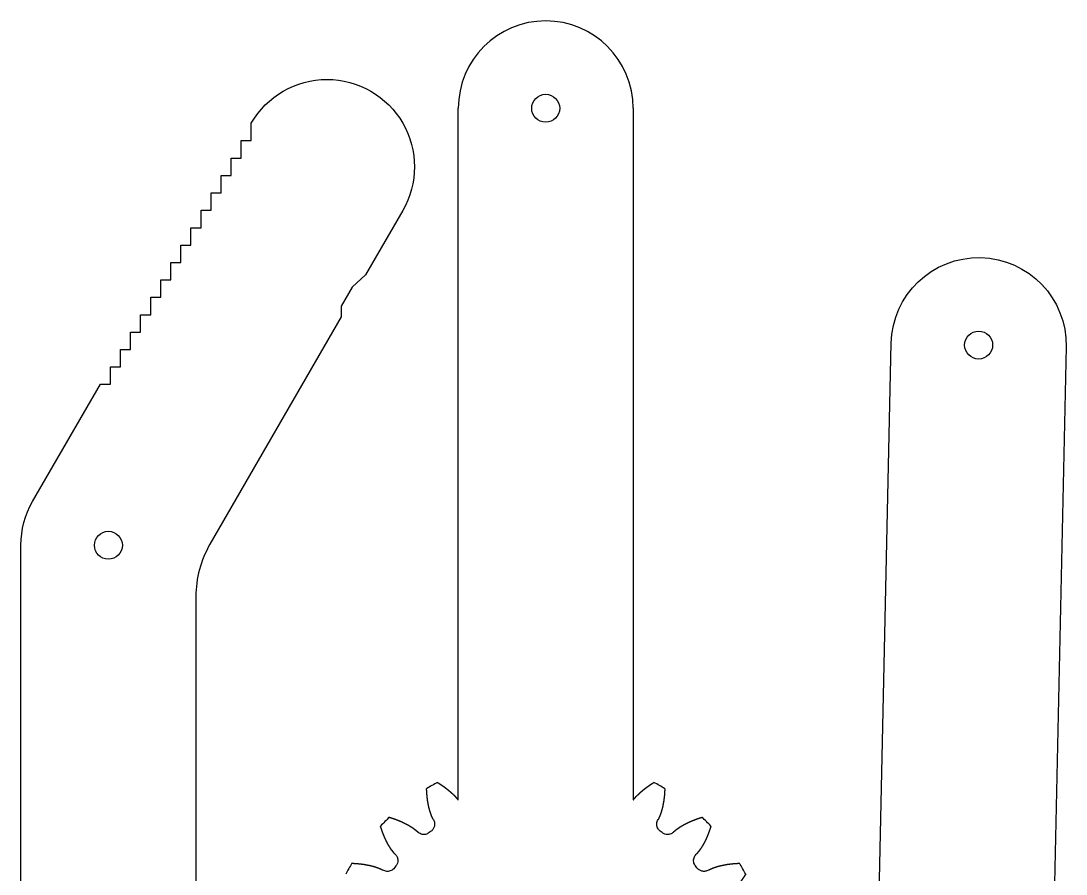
# Model space of a CAD drawing. Header units: millimetres. Extents: x -59 to 192, y -42 to 195.
# Drawn here: x 72.1 to 191.6, y 12.4 to 110 of the extents above; entities that cross this region are included whole.
import ezdxf

# ---------------------------------------------------------------- set-up
doc = ezdxf.new("R2010")
doc.units = ezdxf.units.MM
doc.layers.get('0').update_dxf_attribs({"linetype": 'CONTINUOUS'})

msp = doc.modelspace()

# ---------------------------------------------------------------- linework, layer by layer
for p, q in [((122.12, 20.86), (122.12, 100)), ((142.12, 100), (142.12, 20.86))]:
    msp.add_line(p, q)
msp.add_lwpolyline([(72.12, 0), (72.12, 50, -0.131652), (73.46, 55), (81.2, 68.42), (82.36, 68.42), (82.36, 70.41), (83.51, 70.41), (83.51, 72.4), (84.66, 72.4), (84.66, 74.39), (85.81, 74.39), (85.81, 76.38), (86.96, 76.38), (86.96, 78.37), (88.11, 78.37), (88.11, 80.37), (89.26, 80.37), (89.26, 82.36), (90.41, 82.36), (90.41, 84.35), (91.56, 84.35), (91.56, 86.34), (92.71, 86.34), (92.71, 88.33), (93.86, 88.33), (93.86, 90.33), (95.01, 90.33), (95.01, 92.32), (96.16, 92.32), (96.16, 94.31), (97.31, 94.31), (97.31, 96.3), (98.46, 96.3), (98.46, 98.3, -1), (115.78, 88.3), (111.52, 80.93), (110, 79.54), (108.75, 77.37), (108.75, 76.12), (93.73, 50.11, 0.131652), (92.12, 44.11), (92.12, 0, -1)], format="xyb")
msp.add_lwpolyline([(191.62, 72.7), (189.44, -27.28, -1), (169.45, -26.84), (171.62, 73.13, -1)], format="xyb", close=True)
for centre in [(132.12, 100), (181.62, 72.91), (82.12, 50)]:
    msp.add_circle(centre, 1.6)
for centre, radius, start, end in [((132.12, 100), 10, 0, 180), ((132.12, 0), 26, 118.4232, 121.5768), ((132.12, 0), 26, 58.4232, 61.5768), ((132.12, 0), 26, 133.4232, 136.5768), ((132.12, 0), 26, 43.4232, 46.5768), ((132.12, 0), 21.69, 127.1226, 127.8774), ((132.12, 0), 21.69, 52.1226, 52.8774), ((132.12, 0), 26, 148.4232, 151.5768), ((132.12, 0), 21.69, 142.1226, 142.8774), ((132.12, 0), 21.69, 37.1226, 37.8774), ((132.12, 0), 26, 28.4232, 31.5768)]:
    msp.add_arc(centre, radius, start, end)
for points, degree, knots in [([(119.74, 22.87), (119.75, 22.86), (119.77, 22.85), (119.8, 22.83), (119.84, 22.81), (119.88, 22.78), (119.93, 22.75), (119.98, 22.72), (120.02, 22.69), (120.07, 22.66), (120.11, 22.63), (120.16, 22.6), (120.21, 22.57), (120.25, 22.53), (120.3, 22.5), (120.34, 22.47), (120.39, 22.44), (120.43, 22.41), (120.47, 22.38), (120.52, 22.35), (120.56, 22.31), (120.61, 22.28), (120.65, 22.25), (120.69, 22.22), (120.73, 22.18), (120.78, 22.15), (120.82, 22.12), (120.86, 22.08), (120.9, 22.05), (120.95, 22.02), (120.99, 21.98), (121.03, 21.95), (121.07, 21.91), (121.11, 21.88), (121.15, 21.84), (121.19, 21.81), (121.23, 21.77), (121.27, 21.74), (121.31, 21.7), (121.35, 21.67), (121.39, 21.63), (121.43, 21.6), (121.47, 21.56), (121.5, 21.52), (121.54, 21.49), (121.58, 21.45), (121.62, 21.41), (121.65, 21.38), (121.69, 21.34), (121.73, 21.3), (121.76, 21.27), (121.8, 21.23), (121.83, 21.19), (121.87, 21.15), (121.9, 21.11), (121.94, 21.07), (121.97, 21.03), (122, 21), (122.04, 20.96), (122.07, 20.92), (122.09, 20.89), (122.11, 20.87), (122.12, 20.86), (122.12, 20.86)], 5, [-1, -1, -1, -1, -1, -1, -0.9857143, -0.9714286, -0.9571429, -0.9428571, -0.9285714, -0.9142857, -0.9, -0.8857143, -0.8714286, -0.8571429, -0.8428571, -0.8285714, -0.8142857, -0.8, -0.7857143, -0.7714286, -0.7571429, -0.7428571, -0.7285714, -0.7142857, -0.7, -0.6857143, -0.6714286, -0.6571429, -0.6428571, -0.6285714, -0.6142857, -0.6, -0.5857143, -0.5714286, -0.5571429, -0.5428571, -0.5285714, -0.5142857, -0.5, -0.4857143, -0.4714286, -0.4571429, -0.4428571, -0.4285714, -0.4142857, -0.4, -0.3857143, -0.3714286, -0.3571429, -0.3428571, -0.3285714, -0.3142857, -0.3, -0.2857143, -0.2714286, -0.2571429, -0.2428571, -0.2285714, -0.2142857, -0.2, -0.1857143, -0.1714286, -0.1646718, -0.1646718, -0.1646718, -0.1646718, -0.1646718, -0.1646718]), ([(142.12, 20.86), (142.12, 20.86), (142.13, 20.87), (142.15, 20.89), (142.17, 20.92), (142.2, 20.96), (142.23, 21), (142.27, 21.03), (142.3, 21.07), (142.33, 21.11), (142.37, 21.15), (142.4, 21.19), (142.44, 21.23), (142.47, 21.27), (142.51, 21.3), (142.55, 21.34), (142.58, 21.38), (142.62, 21.41), (142.66, 21.45), (142.7, 21.49), (142.73, 21.52), (142.77, 21.56), (142.81, 21.6), (142.85, 21.63), (142.89, 21.67), (142.93, 21.7), (142.97, 21.74), (143.01, 21.77), (143.05, 21.81), (143.09, 21.84), (143.13, 21.88), (143.17, 21.91), (143.21, 21.95), (143.25, 21.98), (143.29, 22.02), (143.33, 22.05), (143.37, 22.08), (143.42, 22.12), (143.46, 22.15), (143.5, 22.18), (143.55, 22.22), (143.59, 22.25), (143.63, 22.28), (143.68, 22.31), (143.72, 22.35), (143.76, 22.38), (143.81, 22.41), (143.85, 22.44), (143.9, 22.47), (143.94, 22.5), (143.99, 22.53), (144.03, 22.57), (144.08, 22.6), (144.12, 22.63), (144.17, 22.66), (144.21, 22.69), (144.26, 22.72), (144.31, 22.75), (144.35, 22.78), (144.4, 22.81), (144.44, 22.83), (144.47, 22.85), (144.48, 22.86), (144.49, 22.87)], 5, [0.1646718, 0.1646718, 0.1646718, 0.1646718, 0.1646718, 0.1646718, 0.1714286, 0.1857143, 0.2, 0.2142857, 0.2285714, 0.2428571, 0.2571429, 0.2714286, 0.2857143, 0.3, 0.3142857, 0.3285714, 0.3428571, 0.3571429, 0.3714286, 0.3857143, 0.4, 0.4142857, 0.4285714, 0.4428571, 0.4571429, 0.4714286, 0.4857143, 0.5, 0.5142857, 0.5285714, 0.5428571, 0.5571429, 0.5714286, 0.5857143, 0.6, 0.6142857, 0.6285714, 0.6428571, 0.6571429, 0.6714286, 0.6857143, 0.7, 0.7142857, 0.7285714, 0.7428571, 0.7571429, 0.7714286, 0.7857143, 0.8, 0.8142857, 0.8285714, 0.8428571, 0.8571429, 0.8714286, 0.8857143, 0.9, 0.9142857, 0.9285714, 0.9428571, 0.9571429, 0.9714286, 0.9857143, 1, 1, 1, 1, 1, 1]), ([(119.28, 18.61), (119.28, 18.62), (119.27, 18.63), (119.25, 18.66), (119.23, 18.69), (119.21, 18.74), (119.19, 18.78), (119.17, 18.83), (119.15, 18.88), (119.13, 18.92), (119.1, 18.97), (119.08, 19.02), (119.06, 19.06), (119.05, 19.11), (119.03, 19.16), (119.01, 19.21), (118.99, 19.26), (118.98, 19.31), (118.96, 19.35), (118.94, 19.4), (118.93, 19.45), (118.91, 19.5), (118.9, 19.55), (118.88, 19.6), (118.87, 19.65), (118.85, 19.7), (118.84, 19.75), (118.82, 19.8), (118.81, 19.85), (118.8, 19.9), (118.78, 19.95), (118.77, 20.01), (118.76, 20.06), (118.75, 20.11), (118.74, 20.16), (118.73, 20.21), (118.72, 20.26), (118.7, 20.32), (118.69, 20.37), (118.68, 20.42), (118.67, 20.47), (118.67, 20.53), (118.66, 20.58), (118.65, 20.63), (118.64, 20.68), (118.63, 20.74), (118.62, 20.79), (118.61, 20.84), (118.61, 20.9), (118.6, 20.95), (118.59, 21), (118.59, 21.06), (118.58, 21.11), (118.57, 21.16), (118.57, 21.22), (118.56, 21.27), (118.56, 21.33), (118.55, 21.38), (118.55, 21.44), (118.54, 21.49), (118.54, 21.54), (118.53, 21.6), (118.53, 21.65), (118.52, 21.71), (118.52, 21.76), (118.52, 21.82), (118.52, 21.87), (118.51, 21.93), (118.51, 21.98), (118.51, 22.04), (118.51, 22.08), (118.5, 22.12), (118.5, 22.14), (118.5, 22.15)], 5, [0.016049, 0.016049, 0.016049, 0.016049, 0.016049, 0.016049, 0.0285714, 0.0428571, 0.0571429, 0.0714286, 0.0857143, 0.1, 0.1142857, 0.1285714, 0.1428571, 0.1571429, 0.1714286, 0.1857143, 0.2, 0.2142857, 0.2285714, 0.2428571, 0.2571429, 0.2714286, 0.2857143, 0.3, 0.3142857, 0.3285714, 0.3428571, 0.3571429, 0.3714286, 0.3857143, 0.4, 0.4142857, 0.4285714, 0.4428571, 0.4571429, 0.4714286, 0.4857143, 0.5, 0.5142857, 0.5285714, 0.5428571, 0.5571429, 0.5714286, 0.5857143, 0.6, 0.6142857, 0.6285714, 0.6428571, 0.6571429, 0.6714286, 0.6857143, 0.7, 0.7142857, 0.7285714, 0.7428571, 0.7571429, 0.7714286, 0.7857143, 0.8, 0.8142857, 0.8285714, 0.8428571, 0.8571429, 0.8714286, 0.8857143, 0.9, 0.9142857, 0.9285714, 0.9428571, 0.9571429, 0.9714286, 0.9857143, 1, 1, 1, 1, 1, 1]), ([(145.73, 22.15), (145.73, 22.14), (145.73, 22.12), (145.73, 22.08), (145.73, 22.04), (145.73, 21.98), (145.72, 21.93), (145.72, 21.87), (145.72, 21.82), (145.72, 21.76), (145.71, 21.71), (145.71, 21.65), (145.7, 21.6), (145.7, 21.54), (145.7, 21.49), (145.69, 21.44), (145.69, 21.38), (145.68, 21.33), (145.68, 21.27), (145.67, 21.22), (145.66, 21.16), (145.66, 21.11), (145.65, 21.06), (145.64, 21), (145.64, 20.95), (145.63, 20.9), (145.62, 20.84), (145.61, 20.79), (145.61, 20.74), (145.6, 20.68), (145.59, 20.63), (145.58, 20.58), (145.57, 20.53), (145.56, 20.47), (145.55, 20.42), (145.54, 20.37), (145.53, 20.32), (145.52, 20.26), (145.51, 20.21), (145.5, 20.16), (145.49, 20.11), (145.48, 20.06), (145.46, 20.01), (145.45, 19.95), (145.44, 19.9), (145.43, 19.85), (145.41, 19.8), (145.4, 19.75), (145.39, 19.7), (145.37, 19.65), (145.36, 19.6), (145.34, 19.55), (145.33, 19.5), (145.31, 19.45), (145.29, 19.4), (145.28, 19.35), (145.26, 19.31), (145.24, 19.26), (145.23, 19.21), (145.21, 19.16), (145.19, 19.11), (145.17, 19.06), (145.15, 19.02), (145.13, 18.97), (145.11, 18.92), (145.09, 18.88), (145.07, 18.83), (145.05, 18.78), (145.03, 18.74), (145, 18.69), (144.99, 18.66), (144.97, 18.63), (144.96, 18.62), (144.96, 18.61)], 5, [-1, -1, -1, -1, -1, -1, -0.9857143, -0.9714286, -0.9571429, -0.9428571, -0.9285714, -0.9142857, -0.9, -0.8857143, -0.8714286, -0.8571429, -0.8428571, -0.8285714, -0.8142857, -0.8, -0.7857143, -0.7714286, -0.7571429, -0.7428571, -0.7285714, -0.7142857, -0.7, -0.6857143, -0.6714286, -0.6571429, -0.6428571, -0.6285714, -0.6142857, -0.6, -0.5857143, -0.5714286, -0.5571429, -0.5428571, -0.5285714, -0.5142857, -0.5, -0.4857143, -0.4714286, -0.4571429, -0.4428571, -0.4285714, -0.4142857, -0.4, -0.3857143, -0.3714286, -0.3571429, -0.3428571, -0.3285714, -0.3142857, -0.3, -0.2857143, -0.2714286, -0.2571429, -0.2428571, -0.2285714, -0.2142857, -0.2, -0.1857143, -0.1714286, -0.1571429, -0.1428571, -0.1285714, -0.1142857, -0.1, -0.0857143, -0.0714286, -0.0571429, -0.0428571, -0.0285714, -0.016049, -0.016049, -0.016049, -0.016049, -0.016049, -0.016049]), ([(114.25, 18.88), (114.26, 18.88), (114.28, 18.87), (114.31, 18.86), (114.35, 18.85), (114.41, 18.83), (114.46, 18.82), (114.51, 18.8), (114.56, 18.78), (114.62, 18.77), (114.67, 18.75), (114.72, 18.73), (114.77, 18.71), (114.82, 18.7), (114.87, 18.68), (114.93, 18.66), (114.98, 18.64), (115.03, 18.62), (115.08, 18.6), (115.13, 18.58), (115.18, 18.56), (115.23, 18.54), (115.28, 18.52), (115.33, 18.5), (115.38, 18.48), (115.43, 18.46), (115.48, 18.44), (115.53, 18.42), (115.58, 18.4), (115.63, 18.37), (115.68, 18.35), (115.73, 18.33), (115.77, 18.31), (115.82, 18.28), (115.87, 18.26), (115.92, 18.24), (115.97, 18.21), (116.01, 18.19), (116.06, 18.17), (116.11, 18.14), (116.16, 18.12), (116.2, 18.09), (116.25, 18.07), (116.29, 18.04), (116.34, 18.02), (116.39, 17.99), (116.43, 17.97), (116.48, 17.94), (116.52, 17.91), (116.57, 17.89), (116.61, 17.86), (116.66, 17.83), (116.7, 17.81), (116.74, 17.78), (116.79, 17.75), (116.83, 17.72), (116.87, 17.69), (116.92, 17.66), (116.96, 17.63), (117, 17.6), (117.04, 17.57), (117.08, 17.54), (117.12, 17.51), (117.16, 17.48), (117.2, 17.45), (117.24, 17.42), (117.28, 17.38), (117.32, 17.35), (117.36, 17.32), (117.4, 17.29), (117.42, 17.26), (117.45, 17.24), (117.46, 17.22), (117.46, 17.22)], 5, [-1, -1, -1, -1, -1, -1, -0.9857143, -0.9714286, -0.9571429, -0.9428571, -0.9285714, -0.9142857, -0.9, -0.8857143, -0.8714286, -0.8571429, -0.8428571, -0.8285714, -0.8142857, -0.8, -0.7857143, -0.7714286, -0.7571429, -0.7428571, -0.7285714, -0.7142857, -0.7, -0.6857143, -0.6714286, -0.6571429, -0.6428571, -0.6285714, -0.6142857, -0.6, -0.5857143, -0.5714286, -0.5571429, -0.5428571, -0.5285714, -0.5142857, -0.5, -0.4857143, -0.4714286, -0.4571429, -0.4428571, -0.4285714, -0.4142857, -0.4, -0.3857143, -0.3714286, -0.3571429, -0.3428571, -0.3285714, -0.3142857, -0.3, -0.2857143, -0.2714286, -0.2571429, -0.2428571, -0.2285714, -0.2142857, -0.2, -0.1857143, -0.1714286, -0.1571429, -0.1428571, -0.1285714, -0.1142857, -0.1, -0.0857143, -0.0714286, -0.0571429, -0.0428571, -0.0285714, -0.016049, -0.016049, -0.016049, -0.016049, -0.016049, -0.016049]), ([(119.28, 18.61), (119.35, 18.5), (119.39, 18.38), (119.43, 18.12), (119.43, 17.99), (119.37, 17.75), (119.33, 17.64), (119.2, 17.45), (119.12, 17.36), (119.03, 17.29)], 3, [0, 0, 0, 0, 0.0390644, 0.0390644, 0.0781289, 0.0781289, 0.1128768, 0.1128768, 0.1476246, 0.1476246, 0.1476246, 0.1476246]), ([(146.77, 17.22), (146.78, 17.22), (146.79, 17.24), (146.81, 17.26), (146.84, 17.29), (146.88, 17.32), (146.92, 17.35), (146.96, 17.38), (146.99, 17.42), (147.03, 17.45), (147.07, 17.48), (147.11, 17.51), (147.15, 17.54), (147.2, 17.57), (147.24, 17.6), (147.28, 17.63), (147.32, 17.66), (147.36, 17.69), (147.41, 17.72), (147.45, 17.75), (147.49, 17.78), (147.54, 17.81), (147.58, 17.83), (147.63, 17.86), (147.67, 17.89), (147.71, 17.91), (147.76, 17.94), (147.81, 17.97), (147.85, 17.99), (147.9, 18.02), (147.94, 18.04), (147.99, 18.07), (148.04, 18.09), (148.08, 18.12), (148.13, 18.14), (148.18, 18.17), (148.22, 18.19), (148.27, 18.21), (148.32, 18.24), (148.37, 18.26), (148.41, 18.28), (148.46, 18.31), (148.51, 18.33), (148.56, 18.35), (148.61, 18.37), (148.66, 18.4), (148.71, 18.42), (148.76, 18.44), (148.81, 18.46), (148.86, 18.48), (148.91, 18.5), (148.96, 18.52), (149.01, 18.54), (149.06, 18.56), (149.11, 18.58), (149.16, 18.6), (149.21, 18.62), (149.26, 18.64), (149.31, 18.66), (149.36, 18.68), (149.41, 18.7), (149.47, 18.71), (149.52, 18.73), (149.57, 18.75), (149.62, 18.77), (149.67, 18.78), (149.73, 18.8), (149.78, 18.82), (149.83, 18.83), (149.88, 18.85), (149.93, 18.86), (149.96, 18.87), (149.98, 18.88), (149.99, 18.88)], 5, [0.016049, 0.016049, 0.016049, 0.016049, 0.016049, 0.016049, 0.0285714, 0.0428571, 0.0571429, 0.0714286, 0.0857143, 0.1, 0.1142857, 0.1285714, 0.1428571, 0.1571429, 0.1714286, 0.1857143, 0.2, 0.2142857, 0.2285714, 0.2428571, 0.2571429, 0.2714286, 0.2857143, 0.3, 0.3142857, 0.3285714, 0.3428571, 0.3571429, 0.3714286, 0.3857143, 0.4, 0.4142857, 0.4285714, 0.4428571, 0.4571429, 0.4714286, 0.4857143, 0.5, 0.5142857, 0.5285714, 0.5428571, 0.5571429, 0.5714286, 0.5857143, 0.6, 0.6142857, 0.6285714, 0.6428571, 0.6571429, 0.6714286, 0.6857143, 0.7, 0.7142857, 0.7285714, 0.7428571, 0.7571429, 0.7714286, 0.7857143, 0.8, 0.8142857, 0.8285714, 0.8428571, 0.8571429, 0.8714286, 0.8857143, 0.9, 0.9142857, 0.9285714, 0.9428571, 0.9571429, 0.9714286, 0.9857143, 1, 1, 1, 1, 1, 1]), ([(114.9, 14.65), (114.89, 14.66), (114.88, 14.67), (114.86, 14.69), (114.83, 14.72), (114.8, 14.76), (114.77, 14.8), (114.73, 14.84), (114.7, 14.88), (114.67, 14.92), (114.64, 14.96), (114.61, 15), (114.58, 15.04), (114.54, 15.08), (114.51, 15.12), (114.49, 15.16), (114.46, 15.2), (114.43, 15.25), (114.4, 15.29), (114.37, 15.33), (114.34, 15.37), (114.31, 15.42), (114.29, 15.46), (114.26, 15.51), (114.23, 15.55), (114.2, 15.6), (114.18, 15.64), (114.15, 15.69), (114.13, 15.73), (114.1, 15.78), (114.07, 15.82), (114.05, 15.87), (114.02, 15.92), (114, 15.96), (113.98, 16.01), (113.95, 16.06), (113.93, 16.1), (113.9, 16.15), (113.88, 16.2), (113.86, 16.25), (113.83, 16.3), (113.81, 16.34), (113.79, 16.39), (113.77, 16.44), (113.74, 16.49), (113.72, 16.54), (113.7, 16.59), (113.68, 16.64), (113.66, 16.69), (113.64, 16.74), (113.62, 16.79), (113.6, 16.84), (113.58, 16.89), (113.56, 16.94), (113.54, 16.99), (113.52, 17.04), (113.5, 17.09), (113.48, 17.14), (113.46, 17.19), (113.44, 17.24), (113.42, 17.3), (113.41, 17.35), (113.39, 17.4), (113.37, 17.45), (113.35, 17.5), (113.33, 17.56), (113.32, 17.61), (113.3, 17.66), (113.28, 17.71), (113.27, 17.77), (113.25, 17.81), (113.24, 17.84), (113.24, 17.86), (113.23, 17.87)], 5, [0.016049, 0.016049, 0.016049, 0.016049, 0.016049, 0.016049, 0.0285714, 0.0428571, 0.0571429, 0.0714286, 0.0857143, 0.1, 0.1142857, 0.1285714, 0.1428571, 0.1571429, 0.1714286, 0.1857143, 0.2, 0.2142857, 0.2285714, 0.2428571, 0.2571429, 0.2714286, 0.2857143, 0.3, 0.3142857, 0.3285714, 0.3428571, 0.3571429, 0.3714286, 0.3857143, 0.4, 0.4142857, 0.4285714, 0.4428571, 0.4571429, 0.4714286, 0.4857143, 0.5, 0.5142857, 0.5285714, 0.5428571, 0.5571429, 0.5714286, 0.5857143, 0.6, 0.6142857, 0.6285714, 0.6428571, 0.6571429, 0.6714286, 0.6857143, 0.7, 0.7142857, 0.7285714, 0.7428571, 0.7571429, 0.7714286, 0.7857143, 0.8, 0.8142857, 0.8285714, 0.8428571, 0.8571429, 0.8714286, 0.8857143, 0.9, 0.9142857, 0.9285714, 0.9428571, 0.9571429, 0.9714286, 0.9857143, 1, 1, 1, 1, 1, 1]), ([(146.77, 17.22), (146.68, 17.12), (146.58, 17.05), (146.34, 16.94), (146.21, 16.91), (145.96, 16.9), (145.85, 16.92), (145.63, 16.99), (145.52, 17.05), (145.43, 17.12)], 3, [0, 0, 0, 0, 0.0390644, 0.0390644, 0.0781289, 0.0781289, 0.1128768, 0.1128768, 0.1476246, 0.1476246, 0.1476246, 0.1476246]), ([(151, 17.87), (151, 17.86), (150.99, 17.84), (150.98, 17.81), (150.97, 17.77), (150.95, 17.71), (150.94, 17.66), (150.92, 17.61), (150.9, 17.56), (150.89, 17.5), (150.87, 17.45), (150.85, 17.4), (150.83, 17.35), (150.81, 17.3), (150.8, 17.24), (150.78, 17.19), (150.76, 17.14), (150.74, 17.09), (150.72, 17.04), (150.7, 16.99), (150.68, 16.94), (150.66, 16.89), (150.64, 16.84), (150.62, 16.79), (150.6, 16.74), (150.58, 16.69), (150.56, 16.64), (150.54, 16.59), (150.51, 16.54), (150.49, 16.49), (150.47, 16.44), (150.45, 16.39), (150.43, 16.34), (150.4, 16.3), (150.38, 16.25), (150.36, 16.2), (150.33, 16.15), (150.31, 16.1), (150.29, 16.06), (150.26, 16.01), (150.24, 15.96), (150.21, 15.92), (150.19, 15.87), (150.16, 15.82), (150.14, 15.78), (150.11, 15.73), (150.09, 15.69), (150.06, 15.64), (150.03, 15.6), (150.01, 15.55), (149.98, 15.51), (149.95, 15.46), (149.92, 15.42), (149.9, 15.37), (149.87, 15.33), (149.84, 15.29), (149.81, 15.25), (149.78, 15.2), (149.75, 15.16), (149.72, 15.12), (149.69, 15.08), (149.66, 15.04), (149.63, 15), (149.6, 14.96), (149.57, 14.92), (149.53, 14.88), (149.5, 14.84), (149.47, 14.8), (149.44, 14.76), (149.4, 14.72), (149.38, 14.69), (149.36, 14.67), (149.34, 14.66), (149.34, 14.65)], 5, [-1, -1, -1, -1, -1, -1, -0.9857143, -0.9714286, -0.9571429, -0.9428571, -0.9285714, -0.9142857, -0.9, -0.8857143, -0.8714286, -0.8571429, -0.8428571, -0.8285714, -0.8142857, -0.8, -0.7857143, -0.7714286, -0.7571429, -0.7428571, -0.7285714, -0.7142857, -0.7, -0.6857143, -0.6714286, -0.6571429, -0.6428571, -0.6285714, -0.6142857, -0.6, -0.5857143, -0.5714286, -0.5571429, -0.5428571, -0.5285714, -0.5142857, -0.5, -0.4857143, -0.4714286, -0.4571429, -0.4428571, -0.4285714, -0.4142857, -0.4, -0.3857143, -0.3714286, -0.3571429, -0.3428571, -0.3285714, -0.3142857, -0.3, -0.2857143, -0.2714286, -0.2571429, -0.2428571, -0.2285714, -0.2142857, -0.2, -0.1857143, -0.1714286, -0.1571429, -0.1428571, -0.1285714, -0.1142857, -0.1, -0.0857143, -0.0714286, -0.0571429, -0.0428571, -0.0285714, -0.016049, -0.016049, -0.016049, -0.016049, -0.016049, -0.016049]), ([(114.9, 14.65), (115, 14.56), (115.07, 14.46), (115.18, 14.22), (115.21, 14.09), (115.22, 13.84), (115.2, 13.73), (115.13, 13.51), (115.07, 13.41), (115, 13.31)], 3, [0, 0, 0, 0, 0.0390644, 0.0390644, 0.0781289, 0.0781289, 0.1128768, 0.1128768, 0.1476246, 0.1476246, 0.1476246, 0.1476246]), ([(109.97, 13.61), (109.98, 13.61), (110, 13.61), (110.03, 13.61), (110.08, 13.61), (110.13, 13.61), (110.19, 13.61), (110.24, 13.6), (110.3, 13.6), (110.35, 13.6), (110.41, 13.59), (110.46, 13.59), (110.52, 13.59), (110.57, 13.58), (110.63, 13.58), (110.68, 13.57), (110.74, 13.57), (110.79, 13.56), (110.85, 13.56), (110.9, 13.55), (110.95, 13.55), (111.01, 13.54), (111.06, 13.53), (111.12, 13.53), (111.17, 13.52), (111.22, 13.51), (111.28, 13.5), (111.33, 13.5), (111.38, 13.49), (111.43, 13.48), (111.49, 13.47), (111.54, 13.46), (111.59, 13.45), (111.65, 13.44), (111.7, 13.43), (111.75, 13.42), (111.8, 13.41), (111.85, 13.4), (111.91, 13.39), (111.96, 13.38), (112.01, 13.37), (112.06, 13.36), (112.11, 13.35), (112.16, 13.33), (112.21, 13.32), (112.27, 13.31), (112.32, 13.29), (112.37, 13.28), (112.42, 13.27), (112.47, 13.25), (112.52, 13.24), (112.57, 13.22), (112.62, 13.21), (112.67, 13.19), (112.72, 13.18), (112.76, 13.16), (112.81, 13.14), (112.86, 13.13), (112.91, 13.11), (112.96, 13.09), (113.01, 13.07), (113.05, 13.05), (113.1, 13.03), (113.15, 13.01), (113.2, 12.99), (113.24, 12.97), (113.29, 12.95), (113.33, 12.93), (113.38, 12.91), (113.42, 12.89), (113.46, 12.87), (113.48, 12.85), (113.5, 12.84), (113.51, 12.84)], 5, [-1, -1, -1, -1, -1, -1, -0.9857143, -0.9714286, -0.9571429, -0.9428571, -0.9285714, -0.9142857, -0.9, -0.8857143, -0.8714286, -0.8571429, -0.8428571, -0.8285714, -0.8142857, -0.8, -0.7857143, -0.7714286, -0.7571429, -0.7428571, -0.7285714, -0.7142857, -0.7, -0.6857143, -0.6714286, -0.6571429, -0.6428571, -0.6285714, -0.6142857, -0.6, -0.5857143, -0.5714286, -0.5571429, -0.5428571, -0.5285714, -0.5142857, -0.5, -0.4857143, -0.4714286, -0.4571429, -0.4428571, -0.4285714, -0.4142857, -0.4, -0.3857143, -0.3714286, -0.3571429, -0.3428571, -0.3285714, -0.3142857, -0.3, -0.2857143, -0.2714286, -0.2571429, -0.2428571, -0.2285714, -0.2142857, -0.2, -0.1857143, -0.1714286, -0.1571429, -0.1428571, -0.1285714, -0.1142857, -0.1, -0.0857143, -0.0714286, -0.0571429, -0.0428571, -0.0285714, -0.016049, -0.016049, -0.016049, -0.016049, -0.016049, -0.016049]), ([(150.73, 12.84), (150.74, 12.84), (150.75, 12.85), (150.78, 12.87), (150.81, 12.89), (150.86, 12.91), (150.9, 12.93), (150.95, 12.95), (151, 12.97), (151.04, 12.99), (151.09, 13.01), (151.14, 13.03), (151.18, 13.05), (151.23, 13.07), (151.28, 13.09), (151.33, 13.11), (151.37, 13.13), (151.42, 13.14), (151.47, 13.16), (151.52, 13.18), (151.57, 13.19), (151.62, 13.21), (151.67, 13.22), (151.72, 13.24), (151.77, 13.25), (151.82, 13.27), (151.87, 13.28), (151.92, 13.29), (151.97, 13.31), (152.02, 13.32), (152.07, 13.33), (152.12, 13.35), (152.18, 13.36), (152.23, 13.37), (152.28, 13.38), (152.33, 13.39), (152.38, 13.4), (152.43, 13.41), (152.49, 13.42), (152.54, 13.43), (152.59, 13.44), (152.64, 13.45), (152.7, 13.46), (152.75, 13.47), (152.8, 13.48), (152.86, 13.49), (152.91, 13.5), (152.96, 13.5), (153.01, 13.51), (153.07, 13.52), (153.12, 13.53), (153.18, 13.53), (153.23, 13.54), (153.28, 13.55), (153.34, 13.55), (153.39, 13.56), (153.45, 13.56), (153.5, 13.57), (153.55, 13.57), (153.61, 13.58), (153.66, 13.58), (153.72, 13.59), (153.77, 13.59), (153.83, 13.59), (153.88, 13.6), (153.94, 13.6), (153.99, 13.6), (154.05, 13.61), (154.1, 13.61), (154.16, 13.61), (154.2, 13.61), (154.24, 13.61), (154.26, 13.61), (154.27, 13.61)], 5, [0.016049, 0.016049, 0.016049, 0.016049, 0.016049, 0.016049, 0.0285714, 0.0428571, 0.0571429, 0.0714286, 0.0857143, 0.1, 0.1142857, 0.1285714, 0.1428571, 0.1571429, 0.1714286, 0.1857143, 0.2, 0.2142857, 0.2285714, 0.2428571, 0.2571429, 0.2714286, 0.2857143, 0.3, 0.3142857, 0.3285714, 0.3428571, 0.3571429, 0.3714286, 0.3857143, 0.4, 0.4142857, 0.4285714, 0.4428571, 0.4571429, 0.4714286, 0.4857143, 0.5, 0.5142857, 0.5285714, 0.5428571, 0.5571429, 0.5714286, 0.5857143, 0.6, 0.6142857, 0.6285714, 0.6428571, 0.6571429, 0.6714286, 0.6857143, 0.7, 0.7142857, 0.7285714, 0.7428571, 0.7571429, 0.7714286, 0.7857143, 0.8, 0.8142857, 0.8285714, 0.8428571, 0.8571429, 0.8714286, 0.8857143, 0.9, 0.9142857, 0.9285714, 0.9428571, 0.9571429, 0.9714286, 0.9857143, 1, 1, 1, 1, 1, 1]), ([(150.73, 12.84), (150.62, 12.77), (150.49, 12.72), (150.24, 12.68), (150.11, 12.69), (149.87, 12.74), (149.76, 12.79), (149.57, 12.92), (149.48, 13), (149.41, 13.09)], 3, [0, 0, 0, 0, 0.0390644, 0.0390644, 0.0781289, 0.0781289, 0.1128768, 0.1128768, 0.1476246, 0.1476246, 0.1476246, 0.1476246]), ([(154.98, 12.38), (154.98, 12.37), (154.97, 12.35), (154.95, 12.32), (154.93, 12.28), (154.9, 12.23), (154.87, 12.19), (154.84, 12.14), (154.81, 12.1), (154.78, 12.05), (154.75, 12), (154.71, 11.96), (154.68, 11.91), (154.65, 11.87), (154.62, 11.82), (154.59, 11.78), (154.56, 11.73), (154.53, 11.69), (154.5, 11.64), (154.46, 11.6), (154.43, 11.56), (154.4, 11.51), (154.37, 11.47), (154.33, 11.43), (154.3, 11.38), (154.27, 11.34), (154.23, 11.3), (154.2, 11.26), (154.17, 11.21), (154.13, 11.17), (154.1, 11.13), (154.07, 11.09), (154.03, 11.05), (154, 11.01), (153.96, 10.97), (153.93, 10.93), (153.89, 10.89), (153.86, 10.85), (153.82, 10.81), (153.79, 10.77), (153.75, 10.73), (153.72, 10.69), (153.68, 10.65), (153.64, 10.61), (153.61, 10.58), (153.57, 10.54), (153.53, 10.5), (153.5, 10.46), (153.46, 10.43), (153.42, 10.39), (153.38, 10.36), (153.35, 10.32), (153.31, 10.28), (153.27, 10.25), (153.23, 10.22), (153.19, 10.18), (153.15, 10.15), (153.11, 10.11), (153.07, 10.08), (153.04, 10.05), (153, 10.01), (152.96, 9.98), (152.91, 9.95), (152.87, 9.92), (152.83, 9.89), (152.79, 9.86), (152.75, 9.83), (152.71, 9.8), (152.67, 9.77), (152.63, 9.75), (152.59, 9.73), (152.57, 9.71), (152.55, 9.7), (152.54, 9.7)], 5, [-1, -1, -1, -1, -1, -1, -0.9857143, -0.9714286, -0.9571429, -0.9428571, -0.9285714, -0.9142857, -0.9, -0.8857143, -0.8714286, -0.8571429, -0.8428571, -0.8285714, -0.8142857, -0.8, -0.7857143, -0.7714286, -0.7571429, -0.7428571, -0.7285714, -0.7142857, -0.7, -0.6857143, -0.6714286, -0.6571429, -0.6428571, -0.6285714, -0.6142857, -0.6, -0.5857143, -0.5714286, -0.5571429, -0.5428571, -0.5285714, -0.5142857, -0.5, -0.4857143, -0.4714286, -0.4571429, -0.4428571, -0.4285714, -0.4142857, -0.4, -0.3857143, -0.3714286, -0.3571429, -0.3428571, -0.3285714, -0.3142857, -0.3, -0.2857143, -0.2714286, -0.2571429, -0.2428571, -0.2285714, -0.2142857, -0.2, -0.1857143, -0.1714286, -0.1571429, -0.1428571, -0.1285714, -0.1142857, -0.1, -0.0857143, -0.0714286, -0.0571429, -0.0428571, -0.0285714, -0.016049, -0.016049, -0.016049, -0.016049, -0.016049, -0.016049])]:
    msp.add_open_spline(points, degree=degree, knots=knots)
for points in [[(145.21, 17.29), (145.08, 17.39), (144.86, 17.65), (144.77, 18.15), (144.87, 18.47), (144.96, 18.61)], [(118.8, 17.12), (118.67, 17.02), (118.37, 16.88), (117.86, 16.92), (117.58, 17.1), (117.46, 17.22)], [(149.24, 13.31), (149.14, 13.44), (149, 13.75), (149.04, 14.26), (149.22, 14.54), (149.34, 14.65)], [(114.83, 13.09), (114.73, 12.96), (114.47, 12.75), (113.97, 12.65), (113.65, 12.75), (113.51, 12.84)]]:
    msp.add_open_spline(points, degree=3)

doc.saveas('drawing.dxf')
